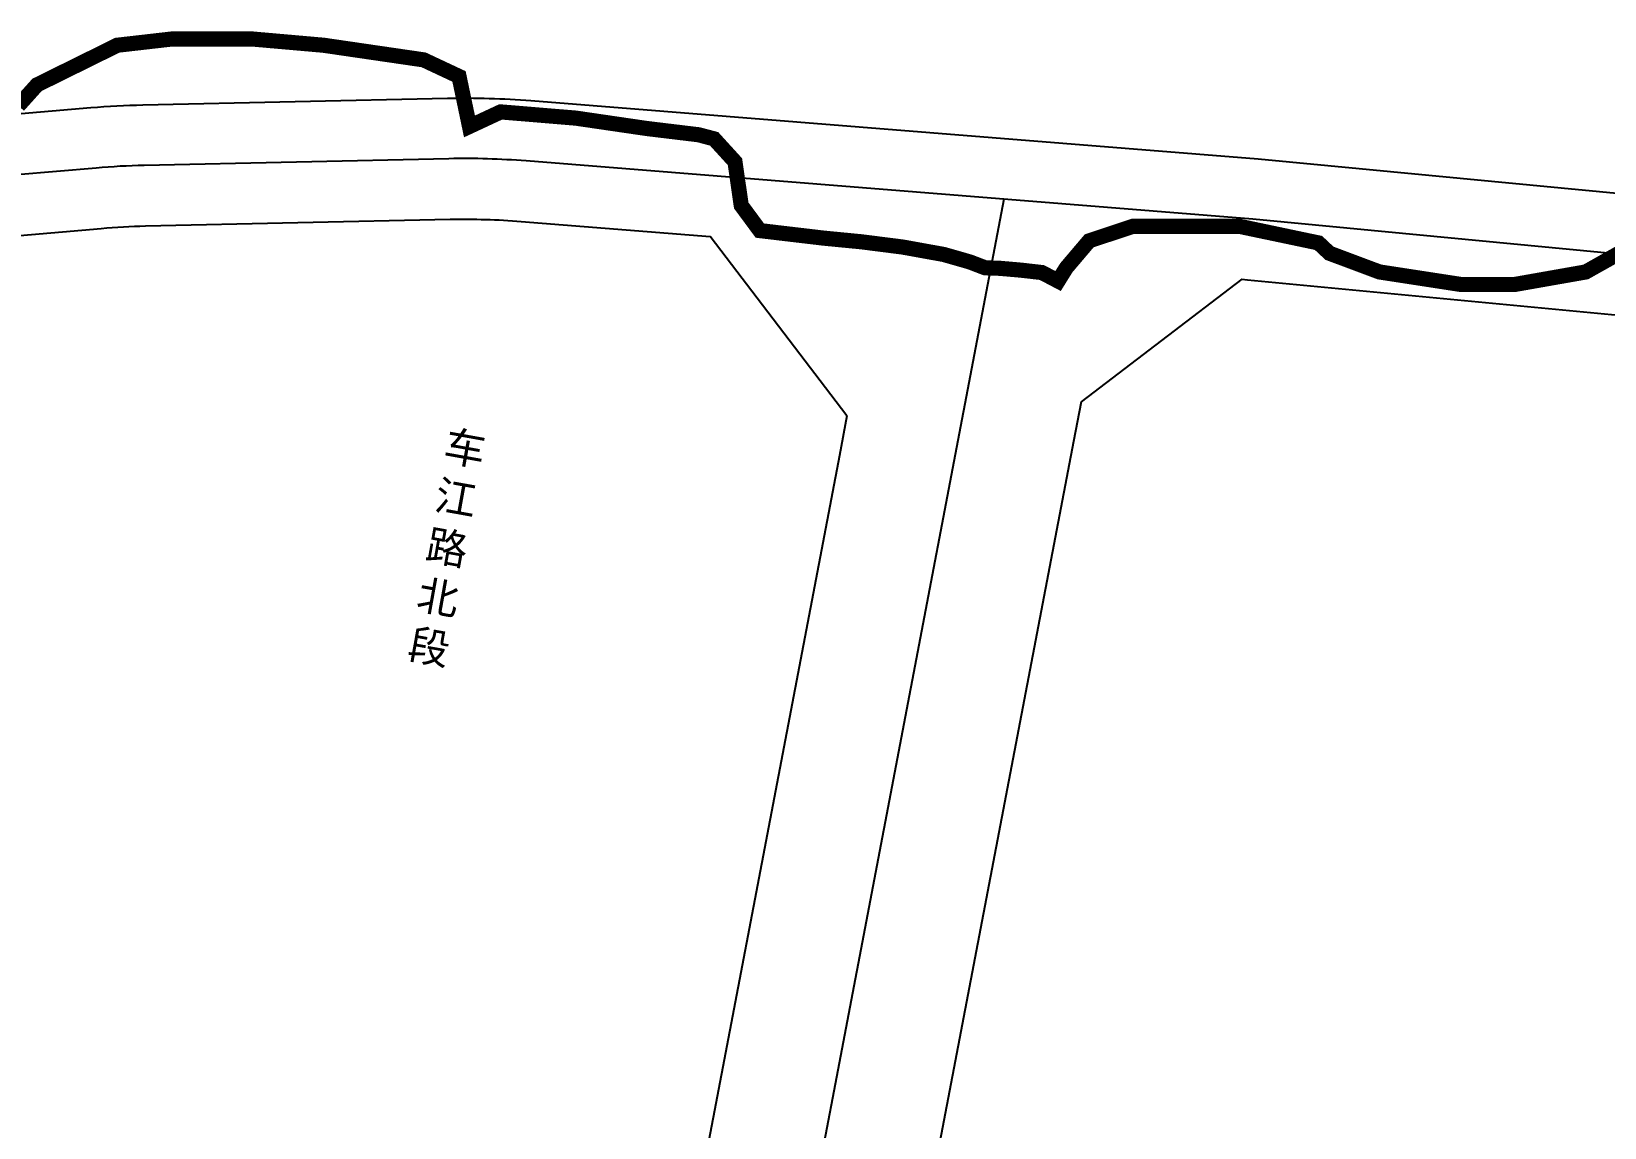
# Model space of a CAD drawing. Extents: x 529262 to 576451, y 2694391 to 2717535.
# Drawn here: x 565126.3 to 565334, y 2710847.4 to 2710992.1 of the extents above; entities that cross this region are included whole.
import ezdxf
from ezdxf.xclip import XClip

# ---------------------------------------------------------------- set-up
doc = ezdxf.new("R2010")
doc.units = 0
doc.header["$XCLIPFRAME"] = 0
for name, color, linetype in [('PP-COM', 7, 'Continuous'), ('RD-中线', 40, 'Continuous'), ('RD-红线', 7, 'Continuous'), ('RD-路名', 7, 'Continuous'), ('河流', 4, 'Continuous')]:
    doc.layers.add(name, color=color, linetype=linetype)
doc.styles.add('黑体', font='simhei.ttf')

# ---------------------------------------------------------------- blocks, each defined once
blk = doc.blocks.new('A$C19FD0107')
at = {"layer": 'RD-中线', "color": 8, "linetype": 'Continuous'}
blk.add_lwpolyline([(-5513.05, 16557.07, -0.045441), (-5540.15, 16559.54), (-5565.61, 16564.22, 0.031873), (-5584.58, 16566.46), (-5622.35, 16568.51, -0.010284), (-5634.65, 16569.43), (-5710.48, 16576.68), (-5806.39, 16584.38, 0.025495), (-5816.58, 16584.68), (-5856.79, 16583.8, 0.015906), (-5863.14, 16583.45), (-5884.13, 16581.65, 0.03045), (-5896.17, 16579.88), (-5908.78, 16577.23), (-5944.8, 16570.12), (-5974.31, 16564.74), (-5997.58, 16562.5), (-6025.48, 16561.73, 0.004243), (-6028.03, 16561.64), (-6095.86, 16558.61, 0.095417)], format="xyb", dxfattribs=at)
at = {"layer": 'RD-中线', "color": 8, "linetype": 'Continuous', "flags": 128}
blk.add_lwpolyline([(-5743.31, 16579.32), (-5775.07, 16412.85, 0.023315), (-5777.1, 16399.01), (-5786, 16309.46)], format="xyb", dxfattribs=at)
at = {"layer": 'RD-红线', "color": 8, "linetype": 'Continuous'}
for points in [[(-6096.16, 16566.61), (-6028.38, 16569.63, -0.004243), (-6025.7, 16569.73), (-5998.07, 16570.49), (-5975.41, 16572.67), (-5946.29, 16577.98), (-5910.38, 16585.07), (-5897.82, 16587.71, -0.03045), (-5884.82, 16589.63), (-5863.83, 16591.42, -0.015906), (-5856.97, 16591.79), (-5816.75, 16592.67, -0.025495), (-5805.75, 16592.35), (-5709.78, 16584.65), (-5633.89, 16577.4, 0.010284), (-5621.91, 16576.5), (-5584.15, 16574.45, -0.031873), (-5564.17, 16572.08), (-5538.7, 16567.41, 0.045441), (-5513.05, 16565.07)], [(-5764.04, 16550.72), (-5782.08, 16574.4, 0.446352)], [(-5711.9, 16568.77), (-5733.14, 16552.58, 0.382789)]]:
    blk.add_lwpolyline(points, format="xyb", dxfattribs=at)
at = {"layer": 'RD-红线', "color": 8, "linetype": 'Continuous', "flags": 128}
for points in [[(-6007.5, 16554.23), (-5997.08, 16554.51), (-5973.21, 16556.81), (-5943.3, 16562.26), (-5907.18, 16569.39), (-5894.52, 16572.05, -0.03045), (-5883.45, 16573.68), (-5862.46, 16575.48, -0.015906), (-5856.62, 16575.8), (-5816.4, 16576.68, -0.025495), (-5807.03, 16576.4), (-5782.08, 16574.4)], [(-5711.9, 16568.77), (-5711.18, 16568.71), (-5635.41, 16561.47, 0.010284), (-5622.78, 16560.52), (-5585.02, 16558.47, -0.031873), (-5567.06, 16556.35), (-5541.59, 16551.67, 0.045441), (-5513.05, 16549.07), (-5475.09, 16549.07, -0.05007), (-5456.8, 16547.23), (-5416.51, 16539.06)], [(-5764.04, 16550.72), (-5765.04, 16545.48), (-5789.8, 16415.69, 0.023272), (-5792.03, 16400.5), (-5797.12, 16349.26)], [(-5733.14, 16552.58), (-5734.14, 16547.36), (-5760.34, 16410.01, 0.023366), (-5762.18, 16397.53), (-5767.94, 16339.49)]]:
    blk.add_lwpolyline(points, format="xyb", dxfattribs=at)
at = {"layer": '河流', "color": 8, "const_width": 2}
blk.add_lwpolyline([(-5662.12, 16572.2), (-5666.52, 16569.73), (-5675.87, 16568.08), (-5683.02, 16568.08), (-5693.75, 16569.73), (-5700.35, 16572.2), (-5701.8, 16573.56), (-5712.26, 16575.76), (-5726.28, 16575.76), (-5732.06, 16573.84), (-5735.09, 16570.27), (-5736.17, 16568.53), (-5738.3, 16569.65), (-5738.3, 16569.65), (-5738.3, 16569.65), (-5741.01, 16569.96), (-5743.85, 16570.21), (-5745.78, 16570.27), (-5745.78, 16570.27), (-5747.82, 16571.05), (-5751.28, 16572.04), (-5756.7, 16573.02), (-5762.13, 16573.71), (-5767.16, 16574.2), (-5775.54, 16575.19), (-5777.99, 16578.51), (-5778.82, 16584.28), (-5781.57, 16587.3), (-5783.61, 16587.84), (-5790.48, 16588.67), (-5799.84, 16590.04), (-5809.74, 16590.86), (-5813.86, 16588.94), (-5815.24, 16595.54), (-5819.91, 16597.73), (-5833.12, 16599.66), (-5842.47, 16600.48), (-5853.2, 16600.48), (-5860.35, 16599.66), (-5870.94, 16594.43), (-5873.41, 16591.68)], dxfattribs=at)

msp = doc.modelspace()

# ---------------------------------------------------------------- block references
at = {"layer": 'PP-COM'}
ref = msp.add_blockref('A$C19FD0107', (570997.993, 2694390.603), dxfattribs=at)
XClip(ref).set_block_clipping_path([(-9366.4383134884, 14428.6043910822), (-3328.4480743363, 17452.7484863754)])

# ---------------------------------------------------------------- texts
at = {"layer": 'RD-路名', "color": 7, "insert": (565181.215, 2710939.517), "char_height": 4, "width": 50.99419, "attachment_point": 1, "rotation": 349.7856, "style": '黑体'}
msp.add_mtext('车\\P江\\P路\\P北\\P段', dxfattribs=at)

doc.saveas('drawing.dxf')
